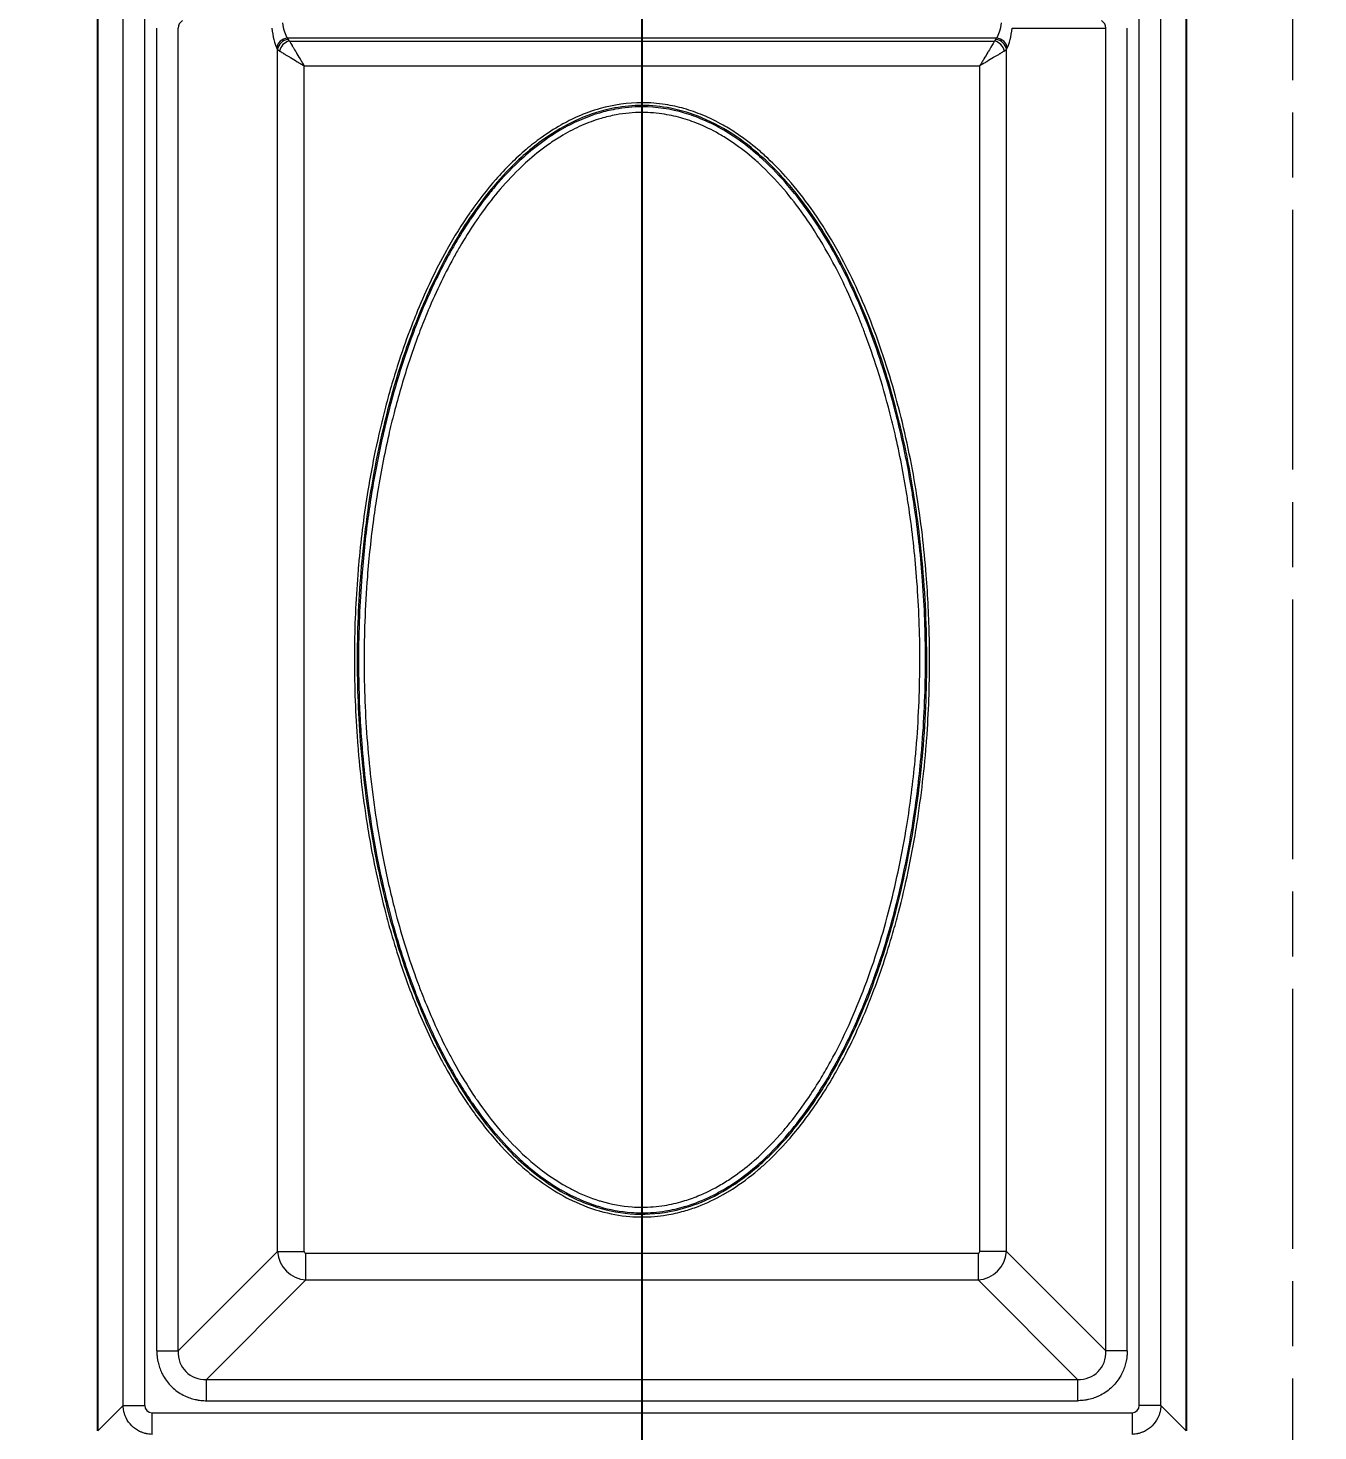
# Model space of a CAD drawing. Header units: millimetres. Extents: x 0 to 1486, y 0 to 1051.
# Drawn here: x 610.64 to 645.83, y 167.1 to 205.36 of the extents above; entities that cross this region are included whole.
import ezdxf

# ---------------------------------------------------------------- set-up
doc = ezdxf.new("R2010")
doc.units = ezdxf.units.MM
doc.header["$LTSCALE"] = 1.25
doc.linetypes.add('CHAIN', pattern=[0.3543, 0.2362, -0.0295, 0.0591, -0.0295])
for name, color, linetype, lineweight, true_color in [('Bemaßungen(DIN)', 7, 'Continuous', 5, 0x262659), ('Mittellinie(DIN)', 7, 'CHAIN', 15, 0x262659), ('Sichtbare Kanten(DIN)', 7, 'Continuous', 25, 0x262659), ('Sichtbare tangentiale Kanten(DIN)', 7, 'Continuous', 15, 0x1a1a3e)]:
    doc.layers.add(name, color=color, linetype=linetype, lineweight=lineweight, true_color=true_color)
doc.styles.add('Aktuell-DINGroßer Text', font='arial.ttf')
doc.dimstyles.new('STANDARD-DIN', dxfattribs={"dimscale": 1.25, "dimtxt": 5.25, "dimasz": 2.5, "dimexe": 3.175, "dimexo": 0, "dimgap": 0.8, "dimtad": 1, "dimrnd": 1e-08, "dimtxsty": 'Aktuell-DINGroßer Text', "dimcen": 0.09, "dimdle": 10, "dimclrd": 256, "dimclre": 256, "dimclrt": 256, "dimazin": 2, "dimtfac": 0.666667, "dimtmove": 0, "dimatfit": 3, "dimfxl": 1, "dimtolj": 1, "dimlwd": 25, "dimlwe": 25, "dimarcsym": 0})

# ---------------------------------------------------------------- blocks, each defined once
blk = doc.blocks.new('_DotSmall')
at = {"color": 0, "linetype": 'ByBlock', "const_width": 0.5}
blk.add_lwpolyline([(-0.0625, 0, 1), (0.0625, 0, 1)], format="xyb", close=True, dxfattribs=at)
blk = doc.blocks.new('*D102')
at = {"layer": 'Bemaßungen(DIN)', "color": 250, "linetype": 'Continuous', "lineweight": 25, "true_color": 0x3f3f3f, "transparency": 16777216}
for p, q in [((593.888, 223.658), (593.888, 107.189)), ((627.388, 220.033), (627.388, 107.189)), ((593.888, 111.158), (624.263, 111.158))]:
    blk.add_line(p, q, dxfattribs=at)
at = {"layer": 'Bemaßungen(DIN)', "color": 250, "linetype": 'Continuous', "true_color": 0x3f3f3f, "transparency": 16777216}
blk.add_solid([(624.263, 111.679), (624.263, 110.637), (627.388, 111.158)], dxfattribs=at)
at = {"layer": 'Defpoints', "color": 0, "linetype": 'Continuous', "transparency": 16777216}
for p in [(593.888, 223.658), (627.388, 220.033), (627.388, 111.158)]:
    blk.add_point(p, dxfattribs=at)
at = {"layer": 'Bemaßungen(DIN)', "color": 250, "linetype": 'Continuous', "lineweight": 25, "true_color": 0x3f3f3f, "transparency": 16777216, "xscale": 3.125, "yscale": 3.125, "zscale": 3.125, "rotation": 180}
blk.add_blockref('_DotSmall', (593.888, 111.158), dxfattribs=at)
at = {"layer": 'Bemaßungen(DIN)', "color": 179, "linetype": 'Continuous', "lineweight": 25, "true_color": 0x262659, "transparency": 16777216, "insert": (596.557, 120.046), "char_height": 6.5625, "attachment_point": 1, "style": 'Aktuell-DINGroßer Text'}
blk.add_mtext('\\A1;33,5{\\H4.375;±0,1}', dxfattribs=at)
blk = doc.blocks.new('*D103')
at = {"layer": 'Bemaßungen(DIN)', "color": 250, "linetype": 'Continuous', "lineweight": 25, "true_color": 0x3f3f3f, "transparency": 16777216}
for p, q in [((627.388, 220.033), (627.388, 125.439)), ((662.888, 220.033), (662.888, 125.439)), ((659.763, 129.408), (630.513, 129.408))]:
    blk.add_line(p, q, dxfattribs=at)
at = {"layer": 'Bemaßungen(DIN)', "color": 250, "linetype": 'Continuous', "true_color": 0x3f3f3f, "transparency": 16777216}
for points in [[(630.513, 129.929), (630.513, 128.887), (627.388, 129.408)], [(659.763, 129.929), (659.763, 128.887), (662.888, 129.408)]]:
    blk.add_solid(points, dxfattribs=at)
at = {"layer": 'Defpoints', "color": 0, "linetype": 'Continuous', "transparency": 16777216}
for p in [(627.388, 220.033), (662.888, 220.033), (627.388, 129.408)]:
    blk.add_point(p, dxfattribs=at)
at = {"layer": 'Bemaßungen(DIN)', "color": 179, "linetype": 'Continuous', "lineweight": 25, "true_color": 0x262659, "transparency": 16777216, "insert": (631.045, 138.296), "char_height": 6.5625, "attachment_point": 1, "style": 'Aktuell-DINGroßer Text'}
blk.add_mtext('\\A1;35,5{\\H4.375;±0,1}', dxfattribs=at)

msp = doc.modelspace()

# ---------------------------------------------------------------- linework, layer by layer
at = {"layer": 'Mittellinie(DIN)', "ltscale": 23.990969}
msp.add_line((645.138, 434.151), (645.138, 152.103), dxfattribs=at)
at = {"layer": 'Sichtbare Kanten(DIN)'}
for p, q in [((612.538, 167.096), (612.538, 280.22)), ((642.238, 280.22), (642.238, 167.096))]:
    msp.add_line(p, q, dxfattribs=at)
at = {"layer": 'Sichtbare tangentiale Kanten(DIN)'}
for p, q in [((613.232, 167.79), (613.232, 279.527)), ((613.823, 167.79), (613.823, 279.527)), ((640.954, 167.79), (640.954, 279.527)), ((641.545, 167.79), (641.545, 279.527)), ((614.151, 169.279), (614.151, 205.361)), ((614.733, 169.279), (614.733, 205.361)), ((637.489, 205.361), (640.044, 205.361)), ((640.044, 169.279), (640.044, 205.361)), ((640.626, 169.279), (640.626, 205.361)), ((617.445, 204.778), (617.423, 204.82)), ((617.445, 171.991), (617.445, 204.778)), ((617.714, 205.09), (637.062, 205.09)), ((617.736, 205.047), (617.714, 205.09)), ((617.768, 205.004), (637.008, 205.004)), ((637.041, 205.047), (637.062, 205.09)), ((637.332, 204.778), (637.353, 204.82)), ((637.332, 171.991), (637.332, 204.778)), ((618.172, 171.991), (618.172, 204.33)), ((618.172, 204.33), (636.604, 204.33)), ((636.604, 171.991), (636.604, 204.33)), ((627.388, 203.325), (627.388, 203.249)), ((627.388, 203.249), (627.388, 203.213)), ((627.388, 203.213), (627.388, 203.059)), ((614.733, 169.279), (617.445, 171.991)), ((617.445, 171.991), (618.172, 171.991)), ((618.221, 171.215), (618.221, 171.942)), ((618.221, 171.942), (636.556, 171.942)), ((636.556, 171.942), (636.556, 171.215)), ((637.332, 171.991), (636.604, 171.991)), ((640.044, 169.279), (637.332, 171.991)), ((615.509, 168.503), (618.221, 171.215)), ((618.221, 171.215), (636.556, 171.215)), ((639.267, 168.503), (636.556, 171.215)), ((614.151, 169.279), (614.733, 169.279)), ((640.626, 169.279), (640.044, 169.279)), ((615.509, 168.503), (639.267, 168.503)), ((615.509, 167.921), (615.509, 168.503)), ((639.267, 168.503), (639.267, 167.921)), ((612.538, 167.096), (613.232, 167.79)), ((613.232, 167.79), (613.823, 167.79)), ((615.509, 167.921), (639.267, 167.921)), ((641.545, 167.79), (640.954, 167.79)), ((642.238, 167.096), (641.545, 167.79)), ((614.02, 167.002), (614.02, 167.593)), ((614.02, 167.593), (640.757, 167.593)), ((640.757, 167.593), (640.757, 167.002))]:
    msp.add_line(p, q, dxfattribs=at)
for centre, major_axis, ratio, start_param, end_param in [((615.027, 205.361), (0.294, 0), 0.850826, 2.198862, 3.141444), ((617.846, 205.898), (0, 0.9), 0.332438, 2.027023, 2.68632), ((636.931, 205.898), (0, 0.9), 0.332438, 3.596865, 4.256163), ((639.75, 205.361), (-0.294, 0), 0.850826, 3.141742, 4.084323), ((617.554, 205.895), (-0.001, 1.197), 0.249407, 2.033422, 2.685728), ((637.223, 205.895), (0.001, 1.197), 0.249407, 3.597457, 4.249764), ((617.714, 204.82), (-0.267, -0.136), 0.876427, 4.292601, 5.756816), ((617.736, 204.778), (-0.267, -0.136), 0.876427, 4.292601, 5.756816), ((618.226, 204.831), (-0.803, 0), 0.281851, 0.234549, 0.438861), ((617.768, 204.734), (-0.212, -0.212), 0.822157, 4.024283, 5.400495), ((618.261, 205.099), (-0.539, 0), 0.439726, 0.219686, 0.413587), ((636.515, 205.099), (0.539, 0), 0.439726, 5.869599, 6.063499), ((637.008, 204.734), (0.212, -0.212), 0.822157, 0.88269, 2.258902), ((637.041, 204.778), (0.267, -0.136), 0.876427, 0.526369, 1.990584), ((637.062, 204.82), (0.267, -0.136), 0.876427, 0.526369, 1.990584), ((636.551, 204.831), (0.803, 0), 0.281851, 5.844325, 6.048636), ((618.224, 171.994), (0.566, -0.566), 0.950188, 3.956104, 5.468674), ((618.224, 171.994), (0.0375, 0.0375), 0.943242, 2.385308, 3.897877), ((636.553, 171.994), (-0.566, -0.566), 0.950188, 0.814511, 2.327081), ((636.553, 171.994), (-0.0375, 0.0375), 0.943242, 2.385308, 3.897877), ((615.593, 169.363), (0.65, 0.65), 0.870843, 2.385491, 3.897694), ((639.183, 169.363), (-0.65, 0.65), 0.870843, 2.385491, 3.897694), ((614.026, 167.796), (-0.146, -0.146), 0.970883, 5.512439, 7.053932), ((640.751, 167.796), (-0.146, 0.146), 0.970883, 2.370846, 3.912339)]:
    msp.add_ellipse(centre, major_axis=major_axis, ratio=ratio, start_param=start_param, end_param=end_param, dxfattribs=at)
for points, knots in [([(617.499, 204.734), (617.508, 204.729), (617.517, 204.723), (617.528, 204.717), (617.538, 204.711), (617.549, 204.705), (617.56, 204.698), (617.579, 204.687), (617.599, 204.675), (617.62, 204.662), (617.624, 204.66), (617.628, 204.657), (617.632, 204.654), (617.675, 204.629), (617.722, 204.601), (617.77, 204.572), (617.78, 204.566), (617.79, 204.56), (617.799, 204.554), (617.858, 204.519), (617.92, 204.482), (617.982, 204.444), (618.014, 204.425), (618.045, 204.407), (618.077, 204.387), (618.093, 204.378), (618.109, 204.368), (618.125, 204.359), (618.14, 204.349), (618.156, 204.34), (618.172, 204.33)], [0, 0, 0, 0, 0.0583903, 0.0583903, 0.0583903, 0.1166231, 0.1166231, 0.1166231, 0.213731, 0.213731, 0.213731, 0.233069, 0.233069, 0.233069, 0.4274621, 0.4274621, 0.4274621, 0.4661163, 0.4661163, 0.4661163, 0.6989275, 0.6989275, 0.6989275, 0.8156207, 0.8156207, 0.8156207, 0.8739806, 0.8739806, 0.8739806, 0.9322842, 0.9322842, 0.9322842, 0.9322842]), ([(617.768, 205.004), (617.774, 204.995), (617.779, 204.985), (617.785, 204.975), (617.792, 204.965), (617.798, 204.954), (617.805, 204.943), (617.816, 204.924), (617.828, 204.904), (617.841, 204.883), (617.843, 204.879), (617.846, 204.874), (617.848, 204.87), (617.874, 204.827), (617.902, 204.781), (617.931, 204.732), (617.937, 204.723), (617.943, 204.713), (617.949, 204.703), (617.984, 204.644), (618.021, 204.583), (618.058, 204.52), (618.077, 204.489), (618.096, 204.457), (618.115, 204.426), (618.125, 204.41), (618.134, 204.394), (618.144, 204.378), (618.153, 204.362), (618.163, 204.346), (618.172, 204.33)], [0, 0, 0, 0, 0.0583903, 0.0583903, 0.0583903, 0.1166231, 0.1166231, 0.1166231, 0.213731, 0.213731, 0.213731, 0.233069, 0.233069, 0.233069, 0.4274621, 0.4274621, 0.4274621, 0.4661163, 0.4661163, 0.4661163, 0.6989275, 0.6989275, 0.6989275, 0.8156207, 0.8156207, 0.8156207, 0.8739806, 0.8739806, 0.8739806, 0.9322842, 0.9322842, 0.9322842, 0.9322842]), ([(637.008, 205.004), (637.003, 204.995), (636.997, 204.985), (636.991, 204.975), (636.985, 204.965), (636.978, 204.954), (636.972, 204.943), (636.961, 204.924), (636.949, 204.904), (636.936, 204.883), (636.933, 204.879), (636.931, 204.874), (636.928, 204.87), (636.903, 204.827), (636.875, 204.781), (636.845, 204.732), (636.84, 204.723), (636.834, 204.713), (636.828, 204.703), (636.792, 204.644), (636.756, 204.583), (636.718, 204.52), (636.699, 204.489), (636.68, 204.457), (636.661, 204.426), (636.652, 204.41), (636.642, 204.394), (636.633, 204.378), (636.623, 204.362), (636.614, 204.346), (636.604, 204.33)], [0, 0, 0, 0, 0.0583903, 0.0583903, 0.0583903, 0.1166231, 0.1166231, 0.1166231, 0.2137311, 0.2137311, 0.2137311, 0.233069, 0.233069, 0.233069, 0.4274621, 0.4274621, 0.4274621, 0.4661163, 0.4661163, 0.4661163, 0.6989275, 0.6989275, 0.6989275, 0.8156207, 0.8156207, 0.8156207, 0.8739806, 0.8739806, 0.8739806, 0.9322842, 0.9322842, 0.9322842, 0.9322842]), ([(637.278, 204.734), (637.269, 204.729), (637.259, 204.723), (637.249, 204.717), (637.239, 204.711), (637.228, 204.705), (637.217, 204.698), (637.198, 204.687), (637.178, 204.675), (637.157, 204.662), (637.153, 204.66), (637.148, 204.657), (637.144, 204.654), (637.101, 204.629), (637.055, 204.601), (637.006, 204.572), (636.997, 204.566), (636.987, 204.56), (636.977, 204.554), (636.918, 204.519), (636.857, 204.482), (636.794, 204.444), (636.763, 204.425), (636.731, 204.407), (636.7, 204.387), (636.684, 204.378), (636.668, 204.368), (636.652, 204.359), (636.636, 204.349), (636.62, 204.34), (636.604, 204.33)], [0, 0, 0, 0, 0.0583903, 0.0583903, 0.0583903, 0.1166231, 0.1166231, 0.1166231, 0.2137311, 0.2137311, 0.2137311, 0.233069, 0.233069, 0.233069, 0.4274621, 0.4274621, 0.4274621, 0.4661163, 0.4661163, 0.4661163, 0.6989275, 0.6989275, 0.6989275, 0.8156207, 0.8156207, 0.8156207, 0.8739806, 0.8739806, 0.8739806, 0.9322842, 0.9322842, 0.9322842, 0.9322842]), ([(627.388, 203.325), (627.601, 203.325), (627.815, 203.308), (628.025, 203.275), (628.197, 203.248), (628.367, 203.211), (628.534, 203.164), (628.71, 203.114), (628.882, 203.054), (629.051, 202.984), (629.24, 202.905), (629.423, 202.815), (629.601, 202.715), (629.733, 202.64), (629.863, 202.56), (629.989, 202.475), (630.183, 202.343), (630.37, 202.2), (630.549, 202.049), (630.641, 201.971), (630.73, 201.891), (630.817, 201.81), (631.012, 201.627), (631.198, 201.435), (631.374, 201.234), (631.598, 200.98), (631.807, 200.714), (632.003, 200.438), (632.031, 200.398), (632.059, 200.358), (632.087, 200.318), (632.307, 200), (632.511, 199.671), (632.7, 199.334), (632.725, 199.29), (632.75, 199.246), (632.774, 199.202), (632.935, 198.907), (633.086, 198.606), (633.228, 198.301), (633.391, 197.948), (633.542, 197.59), (633.681, 197.227), (633.956, 196.512), (634.187, 195.78), (634.381, 195.04), (634.383, 195.034), (634.384, 195.028), (634.386, 195.022), (634.582, 194.273), (634.74, 193.515), (634.865, 192.751), (634.932, 192.346), (634.989, 191.939), (635.037, 191.531), (635.079, 191.171), (635.115, 190.809), (635.143, 190.447), (635.189, 189.868), (635.218, 189.287), (635.229, 188.706), (635.233, 188.513), (635.235, 188.321), (635.235, 188.129), (635.235, 187.408), (635.209, 186.688), (635.156, 185.97), (635.152, 185.917), (635.148, 185.863), (635.144, 185.81), (635.082, 185.039), (634.99, 184.27), (634.865, 183.506), (634.864, 183.498), (634.863, 183.49), (634.861, 183.483), (634.737, 182.727), (634.58, 181.976), (634.386, 181.236), (634.337, 181.049), (634.286, 180.863), (634.233, 180.678), (634.071, 180.12), (633.888, 179.568), (633.679, 179.026), (633.644, 178.933), (633.607, 178.84), (633.57, 178.747), (633.318, 178.122), (633.031, 177.511), (632.701, 176.923), (632.656, 176.845), (632.611, 176.767), (632.566, 176.689), (632.415, 176.434), (632.256, 176.183), (632.087, 175.939), (631.989, 175.798), (631.887, 175.658), (631.783, 175.522), (631.652, 175.351), (631.516, 175.185), (631.374, 175.023), (631.189, 174.813), (630.995, 174.611), (630.789, 174.421), (630.711, 174.349), (630.631, 174.278), (630.549, 174.209), (630.329, 174.023), (630.097, 173.85), (629.854, 173.695), (629.771, 173.642), (629.686, 173.591), (629.601, 173.543), (629.382, 173.419), (629.154, 173.311), (628.919, 173.221), (628.793, 173.173), (628.664, 173.13), (628.534, 173.093), (628.379, 173.049), (628.221, 173.014), (628.063, 172.988), (627.84, 172.951), (627.614, 172.932), (627.388, 172.932), (627.277, 172.932), (627.166, 172.937), (627.055, 172.946), (626.781, 172.968), (626.508, 173.018), (626.243, 173.093), (626.238, 173.094), (626.234, 173.096), (626.229, 173.097), (625.937, 173.18), (625.654, 173.294), (625.383, 173.431), (625.313, 173.467), (625.244, 173.504), (625.176, 173.543), (624.944, 173.674), (624.721, 173.822), (624.509, 173.983), (624.413, 174.056), (624.319, 174.131), (624.227, 174.209), (623.992, 174.408), (623.77, 174.623), (623.56, 174.848), (623.507, 174.906), (623.454, 174.964), (623.402, 175.023), (623.147, 175.314), (622.91, 175.621), (622.69, 175.939), (622.67, 175.968), (622.65, 175.997), (622.631, 176.026), (622.433, 176.317), (622.248, 176.617), (622.076, 176.923), (622.02, 177.022), (621.966, 177.121), (621.913, 177.221), (621.638, 177.739), (621.395, 178.273), (621.179, 178.818), (621.151, 178.887), (621.124, 178.956), (621.097, 179.026), (620.889, 179.568), (620.705, 180.12), (620.544, 180.678), (620.49, 180.863), (620.439, 181.049), (620.39, 181.236), (620.223, 181.875), (620.083, 182.521), (619.968, 183.172), (619.948, 183.283), (619.929, 183.395), (619.911, 183.506), (619.786, 184.27), (619.694, 185.039), (619.633, 185.81), (619.631, 185.838), (619.628, 185.867), (619.626, 185.895), (619.57, 186.638), (619.542, 187.383), (619.542, 188.129), (619.542, 188.2), (619.542, 188.27), (619.542, 188.341), (619.547, 189.044), (619.577, 189.747), (619.633, 190.447), (619.643, 190.578), (619.654, 190.708), (619.667, 190.838), (619.726, 191.478), (619.807, 192.117), (619.911, 192.751), (619.971, 193.114), (620.038, 193.477), (620.113, 193.837), (620.196, 194.234), (620.288, 194.629), (620.39, 195.022), (620.502, 195.448), (620.626, 195.872), (620.763, 196.291), (620.866, 196.607), (620.978, 196.921), (621.097, 197.231), (621.152, 197.373), (621.208, 197.514), (621.266, 197.654), (621.497, 198.214), (621.757, 198.761), (622.052, 199.29), (622.06, 199.305), (622.068, 199.319), (622.076, 199.334), (622.266, 199.671), (622.469, 200), (622.69, 200.318), (622.699, 200.332), (622.709, 200.346), (622.719, 200.36), (622.931, 200.663), (623.158, 200.956), (623.402, 201.234), (623.531, 201.38), (623.664, 201.522), (623.803, 201.659), (623.939, 201.794), (624.081, 201.924), (624.227, 202.049), (624.359, 202.161), (624.496, 202.268), (624.636, 202.369), (624.81, 202.494), (624.99, 202.61), (625.175, 202.715), (625.325, 202.799), (625.48, 202.877), (625.637, 202.946), (625.834, 203.032), (626.036, 203.105), (626.243, 203.164), (626.615, 203.269), (627.002, 203.325), (627.388, 203.325)], [0, 0, 0, 0, 0.639708, 0.639708, 0.639708, 1.160348, 1.160348, 1.160348, 1.708499, 1.708499, 1.708499, 2.321068, 2.321068, 2.321068, 2.777127, 2.777127, 2.777127, 3.481707, 3.481707, 3.481707, 3.840961, 3.840961, 3.840961, 4.642216, 4.642216, 4.642216, 5.656868, 5.656868, 5.656868, 5.802986, 5.802986, 5.802986, 6.963587, 6.963587, 6.963587, 7.114552, 7.114552, 7.114552, 8.124051, 8.124051, 8.124051, 9.289556, 9.289556, 9.289556, 11.587453, 11.587453, 11.587453, 11.605982, 11.605982, 11.605982, 13.927144, 13.927144, 13.927144, 15.159529, 15.159529, 15.159529, 16.248341, 16.248341, 16.248341, 17.992352, 17.992352, 17.992352, 18.569576, 18.569576, 18.569576, 20.730291, 20.730291, 20.730291, 20.890769, 20.890769, 20.890769, 23.211965, 23.211965, 23.211965, 23.235727, 23.235727, 23.235727, 25.53318, 25.53318, 25.53318, 26.112017, 26.112017, 26.112017, 27.854377, 27.854377, 27.854377, 28.153739, 28.153739, 28.153739, 30.175566, 30.175566, 30.175566, 30.445968, 30.445968, 30.445968, 31.33622, 31.33622, 31.33622, 31.85246, 31.85246, 31.85246, 32.496894, 32.496894, 32.496894, 33.336993, 33.336993, 33.336993, 33.657412, 33.657412, 33.657412, 34.522413, 34.522413, 34.522413, 34.818036, 34.818036, 34.818036, 35.57249, 35.57249, 35.57249, 35.978641, 35.978641, 35.978641, 36.46173, 36.46173, 36.46173, 37.139135, 37.139135, 37.139135, 37.472442, 37.472442, 37.472442, 38.299742, 38.299742, 38.299742, 38.313597, 38.313597, 38.313597, 39.224503, 39.224503, 39.224503, 39.460285, 39.460285, 39.460285, 40.259784, 40.259784, 40.259784, 40.620853, 40.620853, 40.620853, 41.545701, 41.545701, 41.545701, 41.781511, 41.781511, 41.781511, 42.942132, 42.942132, 42.942132, 43.047049, 43.047049, 43.047049, 44.102719, 44.102719, 44.102719, 44.442229, 44.442229, 44.442229, 46.200033, 46.200033, 46.200033, 46.423921, 46.423921, 46.423921, 48.166433, 48.166433, 48.166433, 48.745108, 48.745108, 48.745108, 50.727284, 50.727284, 50.727284, 51.066318, 51.066318, 51.066318, 53.387519, 53.387519, 53.387519, 53.473034, 53.473034, 53.473034, 55.708716, 55.708716, 55.708716, 55.921312, 55.921312, 55.921312, 58.029915, 58.029915, 58.029915, 58.421576, 58.421576, 58.421576, 60.351166, 60.351166, 60.351166, 61.455449, 61.455449, 61.455449, 62.672368, 62.672368, 62.672368, 63.995258, 63.995258, 63.995258, 64.993535, 64.993535, 64.993535, 65.448701, 65.448701, 65.448701, 67.264643, 67.264643, 67.264643, 67.314699, 67.314699, 67.314699, 68.475297, 68.475297, 68.475297, 68.525889, 68.525889, 68.525889, 69.636002, 69.636002, 69.636002, 70.220476, 70.220476, 70.220476, 70.796631, 70.796631, 70.796631, 71.316647, 71.316647, 71.316647, 71.957253, 71.957253, 71.957253, 72.473802, 72.473802, 72.473802, 73.117889, 73.117889, 73.117889, 74.278288, 74.278288, 74.278288, 74.278288]), ([(627.388, 203.249), (627.65, 203.249), (628.209, 203.193), (629.083, 202.923), (629.962, 202.439), (630.811, 201.748), (631.571, 200.92), (632.202, 200.037), (632.935, 198.801), (633.672, 197.157), (634.297, 195.172), (634.715, 193.286), (635.029, 191.196), (635.195, 188.752), (635.122, 185.897), (634.782, 183.2), (634.224, 180.794), (633.507, 178.683), (632.664, 176.92), (631.706, 175.491), (630.801, 174.488), (629.869, 173.754), (628.98, 173.295), (628.047, 173.027), (627.065, 172.973), (626.144, 173.173), (625.39, 173.496), (624.76, 173.875), (624.158, 174.351), (623.554, 174.946), (622.985, 175.635), (622.444, 176.429), (621.839, 177.483), (621.195, 178.899), (620.556, 180.789), (620.005, 183.145), (619.674, 185.714), (619.585, 188.367), (619.713, 190.938), (620.09, 193.59), (620.682, 195.915), (621.383, 197.801), (621.994, 199.068), (622.61, 200.087), (623.183, 200.882), (623.908, 201.694), (624.733, 202.387), (625.683, 202.92), (626.551, 203.193), (627.141, 203.249), (627.388, 203.249)], [0, 0, 0, 0, 0.801473, 1.708499, 2.777127, 3.840961, 5.018658, 6.172353, 7.114552, 9.351003, 11.587453, 13.373491, 15.159529, 17.94491, 20.730291, 23.740723, 26.112017, 28.153739, 30.445968, 31.987116, 33.336993, 34.522413, 35.57249, 36.368743, 37.472442, 38.554664, 39.224503, 39.965544, 40.78815, 41.545701, 42.532728, 43.487478, 44.442229, 46.200033, 48.166433, 50.445565, 53.473034, 55.947305, 58.421576, 61.208417, 63.995258, 65.629951, 67.264643, 68.228999, 69.222094, 70.220476, 71.519846, 72.473802, 73.523577, 74.278288, 74.278288, 74.278288, 74.278288]), ([(627.388, 203.213), (627.781, 203.213), (628.174, 203.152), (628.55, 203.042), (628.72, 202.992), (628.887, 202.931), (629.05, 202.862), (629.246, 202.778), (629.437, 202.681), (629.621, 202.574), (629.736, 202.506), (629.849, 202.434), (629.959, 202.359), (630.169, 202.215), (630.37, 202.057), (630.561, 201.89), (630.603, 201.853), (630.646, 201.815), (630.687, 201.777), (630.93, 201.554), (631.158, 201.316), (631.371, 201.066), (631.432, 200.995), (631.492, 200.923), (631.551, 200.85), (631.733, 200.623), (631.904, 200.389), (632.066, 200.149), (632.116, 200.075), (632.165, 200), (632.214, 199.925), (632.372, 199.678), (632.522, 199.425), (632.664, 199.168), (632.671, 199.155), (632.678, 199.142), (632.686, 199.128), (632.841, 198.844), (632.986, 198.554), (633.122, 198.261), (633.286, 197.909), (633.436, 197.552), (633.575, 197.19), (633.588, 197.156), (633.601, 197.121), (633.614, 197.086), (633.738, 196.759), (633.852, 196.429), (633.958, 196.096), (634.083, 195.703), (634.197, 195.306), (634.3, 194.907), (634.36, 194.673), (634.416, 194.438), (634.469, 194.202), (634.583, 193.695), (634.681, 193.185), (634.764, 192.672), (634.785, 192.54), (634.806, 192.408), (634.825, 192.275), (634.916, 191.655), (634.985, 191.032), (635.034, 190.407), (635.089, 189.702), (635.118, 188.994), (635.122, 188.287), (635.122, 188.234), (635.122, 188.181), (635.122, 188.129), (635.122, 187.368), (635.093, 186.608), (635.034, 185.85), (635.021, 185.685), (635.006, 185.519), (634.991, 185.353), (634.934, 184.762), (634.859, 184.172), (634.764, 183.585), (634.703, 183.205), (634.633, 182.825), (634.554, 182.448), (634.478, 182.08), (634.393, 181.714), (634.3, 181.35), (634.138, 180.722), (633.95, 180.099), (633.731, 179.488), (633.693, 179.382), (633.654, 179.276), (633.614, 179.171), (633.51, 178.895), (633.399, 178.621), (633.281, 178.349), (633.096, 177.925), (632.894, 177.507), (632.67, 177.101), (632.668, 177.097), (632.666, 177.093), (632.664, 177.089), (632.528, 176.842), (632.385, 176.6), (632.233, 176.362), (632.178, 176.277), (632.123, 176.192), (632.066, 176.109), (631.902, 175.866), (631.728, 175.629), (631.544, 175.399), (631.487, 175.329), (631.429, 175.26), (631.371, 175.191), (631.164, 174.949), (630.944, 174.718), (630.71, 174.501), (630.661, 174.456), (630.611, 174.411), (630.561, 174.367), (630.366, 174.197), (630.162, 174.038), (629.948, 173.892), (629.841, 173.819), (629.732, 173.75), (629.621, 173.684), (629.527, 173.63), (629.432, 173.578), (629.336, 173.529), (629.13, 173.425), (628.918, 173.335), (628.699, 173.262), (628.65, 173.245), (628.6, 173.23), (628.55, 173.215), (628.378, 173.164), (628.203, 173.124), (628.026, 173.096), (627.815, 173.062), (627.602, 173.045), (627.388, 173.045), (627.29, 173.045), (627.191, 173.048), (627.093, 173.056), (626.799, 173.078), (626.508, 173.132), (626.226, 173.215), (626.21, 173.22), (626.193, 173.225), (626.177, 173.23), (625.839, 173.334), (625.515, 173.479), (625.21, 173.653), (625.192, 173.663), (625.174, 173.674), (625.156, 173.684), (624.955, 173.802), (624.763, 173.932), (624.578, 174.072), (624.454, 174.166), (624.333, 174.265), (624.216, 174.367), (624.148, 174.426), (624.082, 174.487), (624.016, 174.548), (623.801, 174.751), (623.598, 174.966), (623.407, 175.19), (623.176, 175.46), (622.962, 175.742), (622.762, 176.033), (622.745, 176.058), (622.727, 176.083), (622.71, 176.109), (622.601, 176.27), (622.496, 176.435), (622.394, 176.602), (622.297, 176.762), (622.203, 176.925), (622.113, 177.089), (622.01, 177.275), (621.912, 177.463), (621.818, 177.653), (621.629, 178.036), (621.457, 178.426), (621.298, 178.821), (621.252, 178.937), (621.206, 179.054), (621.162, 179.171), (620.964, 179.696), (620.789, 180.229), (620.635, 180.768), (620.58, 180.961), (620.527, 181.155), (620.477, 181.35), (620.356, 181.819), (620.25, 182.292), (620.158, 182.767), (620.105, 183.039), (620.056, 183.312), (620.012, 183.585), (619.891, 184.336), (619.802, 185.092), (619.742, 185.85), (619.722, 186.106), (619.706, 186.363), (619.693, 186.619), (619.667, 187.122), (619.654, 187.625), (619.654, 188.129), (619.654, 188.522), (619.662, 188.916), (619.678, 189.31), (619.692, 189.676), (619.714, 190.042), (619.743, 190.407), (619.784, 190.937), (619.84, 191.465), (619.911, 191.991), (619.942, 192.219), (619.976, 192.446), (620.012, 192.672), (620.092, 193.163), (620.185, 193.651), (620.292, 194.136), (620.35, 194.394), (620.411, 194.651), (620.477, 194.907), (620.592, 195.355), (620.721, 195.8), (620.865, 196.24), (620.957, 196.524), (621.056, 196.806), (621.162, 197.086), (621.193, 197.169), (621.225, 197.251), (621.258, 197.334), (621.4, 197.694), (621.553, 198.051), (621.72, 198.402), (621.844, 198.661), (621.974, 198.917), (622.113, 199.168), (622.169, 199.27), (622.226, 199.371), (622.285, 199.472), (622.414, 199.692), (622.549, 199.909), (622.692, 200.122), (622.698, 200.131), (622.704, 200.14), (622.71, 200.149), (622.847, 200.352), (622.991, 200.551), (623.143, 200.745), (623.228, 200.854), (623.315, 200.961), (623.405, 201.067), (623.594, 201.287), (623.793, 201.498), (624.004, 201.698), (624.074, 201.763), (624.144, 201.828), (624.216, 201.89), (624.399, 202.051), (624.591, 202.202), (624.792, 202.341), (624.91, 202.423), (625.031, 202.501), (625.155, 202.574), (625.325, 202.673), (625.5, 202.763), (625.68, 202.842), (625.857, 202.92), (626.04, 202.987), (626.226, 203.042), (626.367, 203.083), (626.51, 203.118), (626.654, 203.144), (626.896, 203.189), (627.142, 203.213), (627.388, 203.213)], [0, 0, 0, 0, 1.13436, 1.13436, 1.13436, 1.648132, 1.648132, 1.648132, 2.268893, 2.268893, 2.268893, 2.658644, 2.658644, 2.658644, 3.403508, 3.403508, 3.403508, 3.570243, 3.570243, 3.570243, 4.538009, 4.538009, 4.538009, 4.814995, 4.814995, 4.814995, 5.672522, 5.672522, 5.672522, 5.936787, 5.936787, 5.936787, 6.807049, 6.807049, 6.807049, 6.85221, 6.85221, 6.85221, 7.813767, 7.813767, 7.813767, 8.965202, 8.965202, 8.965202, 9.076064, 9.076064, 9.076064, 10.116636, 10.116636, 10.116636, 11.345066, 11.345066, 11.345066, 12.065149, 12.065149, 12.065149, 13.614093, 13.614093, 13.614093, 14.013663, 14.013663, 14.013663, 15.88308, 15.88308, 15.88308, 17.995019, 17.995019, 17.995019, 18.152131, 18.152131, 18.152131, 20.421151, 20.421151, 20.421151, 20.917399, 20.917399, 20.917399, 22.690238, 22.690238, 22.690238, 23.83978, 23.83978, 23.83978, 24.959232, 24.959232, 24.959232, 26.893631, 26.893631, 26.893631, 27.228211, 27.228211, 27.228211, 28.107348, 28.107348, 28.107348, 29.483886, 29.483886, 29.483886, 29.497213, 29.497213, 29.497213, 30.332062, 30.332062, 30.332062, 30.631736, 30.631736, 30.631736, 31.500075, 31.500075, 31.500075, 31.766262, 31.766262, 31.766262, 32.704434, 32.704434, 32.704434, 32.900755, 32.900755, 32.900755, 33.658217, 33.658217, 33.658217, 34.035302, 34.035302, 34.035302, 34.350766, 34.350766, 34.350766, 35.019428, 35.019428, 35.019428, 35.169775, 35.169775, 35.169775, 35.688089, 35.688089, 35.688089, 36.304253, 36.304253, 36.304253, 36.588432, 36.588432, 36.588432, 37.438768, 37.438768, 37.438768, 37.488776, 37.488776, 37.488776, 38.512582, 38.512582, 38.512582, 38.573276, 38.573276, 38.573276, 39.250927, 39.250927, 39.250927, 39.707763, 39.707763, 39.707763, 39.971507, 39.971507, 39.971507, 40.840853, 40.840853, 40.840853, 41.886498, 41.886498, 41.886498, 41.976802, 41.976802, 41.976802, 42.555048, 42.555048, 42.555048, 43.111289, 43.111289, 43.111289, 43.74126, 43.74126, 43.74126, 45.007841, 45.007841, 45.007841, 45.380295, 45.380295, 45.380295, 47.050279, 47.050279, 47.050279, 47.649332, 47.649332, 47.649332, 49.092716, 49.092716, 49.092716, 49.918292, 49.918292, 49.918292, 52.18734, 52.18734, 52.18734, 52.954306, 52.954306, 52.954306, 54.456398, 54.456398, 54.456398, 55.632024, 55.632024, 55.632024, 56.72542, 56.72542, 56.72542, 58.309742, 58.309742, 58.309742, 58.994445, 58.994445, 58.994445, 60.475949, 60.475949, 60.475949, 61.263459, 61.263459, 61.263459, 62.642156, 62.642156, 62.642156, 63.532468, 63.532468, 63.532468, 63.795658, 63.795658, 63.795658, 64.94916, 64.94916, 64.94916, 65.801482, 65.801482, 65.801482, 66.146102, 66.146102, 66.146102, 66.904062, 66.904062, 66.904062, 66.935983, 66.935983, 66.935983, 67.662022, 67.662022, 67.662022, 68.070543, 68.070543, 68.070543, 68.924954, 68.924954, 68.924954, 69.205049, 69.205049, 69.205049, 69.919449, 69.919449, 69.919449, 70.33964, 70.33964, 70.33964, 70.911285, 70.911285, 70.911285, 71.474241, 71.474241, 71.474241, 71.898749, 71.898749, 71.898749, 72.608523, 72.608523, 72.608523, 72.608523]), ([(627.388, 203.059), (627.595, 203.059), (627.802, 203.042), (628.006, 203.009), (628.175, 202.982), (628.343, 202.944), (628.507, 202.895), (628.671, 202.847), (628.832, 202.788), (628.99, 202.721), (629.18, 202.64), (629.365, 202.546), (629.544, 202.441), (629.656, 202.376), (629.765, 202.306), (629.872, 202.233), (630.077, 202.092), (630.273, 201.938), (630.46, 201.775), (630.502, 201.738), (630.543, 201.701), (630.584, 201.664), (630.818, 201.449), (631.038, 201.219), (631.245, 200.978), (631.248, 200.975), (631.251, 200.971), (631.255, 200.967), (631.449, 200.74), (631.632, 200.502), (631.805, 200.258), (631.85, 200.193), (631.895, 200.129), (631.939, 200.063), (632.151, 199.75), (632.347, 199.426), (632.53, 199.095), (632.537, 199.081), (632.544, 199.068), (632.551, 199.055), (632.68, 198.82), (632.801, 198.581), (632.916, 198.339), (633.073, 198.01), (633.218, 197.676), (633.353, 197.337), (633.393, 197.236), (633.432, 197.134), (633.471, 197.032), (633.594, 196.708), (633.707, 196.38), (633.812, 196.049), (633.937, 195.659), (634.049, 195.265), (634.151, 194.869), (634.201, 194.676), (634.248, 194.483), (634.292, 194.29), (634.418, 193.746), (634.524, 193.198), (634.613, 192.648), (634.634, 192.516), (634.654, 192.385), (634.674, 192.253), (634.764, 191.636), (634.833, 191.017), (634.881, 190.396), (634.936, 189.694), (634.965, 188.99), (634.969, 188.286), (634.969, 188.233), (634.969, 188.181), (634.969, 188.129), (634.969, 187.372), (634.94, 186.616), (634.881, 185.862), (634.869, 185.702), (634.855, 185.542), (634.84, 185.382), (634.783, 184.789), (634.708, 184.198), (634.613, 183.609), (634.552, 183.231), (634.482, 182.854), (634.404, 182.479), (634.328, 182.114), (634.244, 181.75), (634.151, 181.389), (633.963, 180.656), (633.738, 179.933), (633.471, 179.225), (633.204, 178.517), (632.894, 177.825), (632.53, 177.163), (632.448, 177.015), (632.364, 176.868), (632.277, 176.723), (632.169, 176.544), (632.057, 176.368), (631.939, 176.194), (631.777, 175.955), (631.606, 175.721), (631.424, 175.496), (631.369, 175.426), (631.312, 175.358), (631.254, 175.291), (631.008, 175.003), (630.744, 174.731), (630.46, 174.482), (630.434, 174.46), (630.408, 174.438), (630.383, 174.416), (630.216, 174.275), (630.042, 174.141), (629.862, 174.018), (629.758, 173.947), (629.652, 173.88), (629.543, 173.816), (629.341, 173.698), (629.131, 173.593), (628.915, 173.505), (628.781, 173.451), (628.645, 173.403), (628.507, 173.362), (628.341, 173.313), (628.172, 173.274), (628.002, 173.247), (627.799, 173.214), (627.594, 173.198), (627.388, 173.198), (627.298, 173.198), (627.209, 173.201), (627.119, 173.207), (626.832, 173.227), (626.546, 173.28), (626.27, 173.362), (626.254, 173.367), (626.238, 173.371), (626.222, 173.376), (625.974, 173.453), (625.733, 173.552), (625.502, 173.669), (625.411, 173.716), (625.321, 173.765), (625.233, 173.816), (625.038, 173.931), (624.851, 174.057), (624.671, 174.194), (624.549, 174.286), (624.431, 174.382), (624.317, 174.482), (624.067, 174.701), (623.833, 174.937), (623.614, 175.185), (623.583, 175.22), (623.552, 175.255), (623.522, 175.291), (623.296, 175.555), (623.085, 175.833), (622.888, 176.12), (622.871, 176.145), (622.854, 176.169), (622.837, 176.194), (622.625, 176.508), (622.429, 176.831), (622.247, 177.163), (622.194, 177.258), (622.143, 177.354), (622.092, 177.451), (621.851, 177.915), (621.635, 178.392), (621.44, 178.878), (621.394, 178.993), (621.349, 179.109), (621.305, 179.225), (621.074, 179.838), (620.875, 180.462), (620.703, 181.094), (620.677, 181.192), (620.651, 181.29), (620.625, 181.389), (620.505, 181.855), (620.4, 182.324), (620.308, 182.797), (620.255, 183.067), (620.207, 183.338), (620.163, 183.609), (620.043, 184.356), (619.954, 185.108), (619.895, 185.862), (619.836, 186.616), (619.807, 187.372), (619.807, 188.129), (619.807, 188.476), (619.813, 188.824), (619.826, 189.172), (619.84, 189.58), (619.863, 189.988), (619.895, 190.395), (619.936, 190.922), (619.992, 191.447), (620.063, 191.971), (620.094, 192.197), (620.127, 192.423), (620.164, 192.648), (620.251, 193.189), (620.355, 193.727), (620.477, 194.261), (620.524, 194.464), (620.573, 194.667), (620.625, 194.869), (620.74, 195.314), (620.868, 195.755), (621.01, 196.192), (621.102, 196.474), (621.201, 196.754), (621.305, 197.032), (621.373, 197.211), (621.443, 197.388), (621.516, 197.565), (621.732, 198.087), (621.975, 198.599), (622.247, 199.095), (622.302, 199.195), (622.359, 199.295), (622.417, 199.394), (622.55, 199.622), (622.69, 199.845), (622.837, 200.063), (622.901, 200.157), (622.966, 200.251), (623.032, 200.343), (623.187, 200.558), (623.35, 200.766), (623.522, 200.967), (623.707, 201.183), (623.903, 201.391), (624.11, 201.587), (624.177, 201.651), (624.246, 201.714), (624.317, 201.775), (624.496, 201.932), (624.683, 202.08), (624.879, 202.215), (624.994, 202.295), (625.112, 202.371), (625.233, 202.441), (625.397, 202.538), (625.567, 202.625), (625.741, 202.702), (625.913, 202.777), (626.09, 202.842), (626.27, 202.895), (626.405, 202.935), (626.543, 202.968), (626.682, 202.994), (626.915, 203.037), (627.152, 203.059), (627.388, 203.059)], [0, 0, 0, 0, 0.620901, 0.620901, 0.620901, 1.134291, 1.134291, 1.134291, 1.648132, 1.648132, 1.648132, 2.268896, 2.268896, 2.268896, 2.658644, 2.658644, 2.658644, 3.403509, 3.403509, 3.403509, 3.570243, 3.570243, 3.570243, 4.522872, 4.522872, 4.522872, 4.538033, 4.538033, 4.538033, 5.435647, 5.435647, 5.435647, 5.672526, 5.672526, 5.672526, 6.807049, 6.807049, 6.807049, 6.85221, 6.85221, 6.85221, 7.65563, 7.65563, 7.65563, 8.748582, 8.748582, 8.748582, 9.07605, 9.07605, 9.07605, 10.116636, 10.116636, 10.116636, 11.345061, 11.345061, 11.345061, 11.940907, 11.940907, 11.940907, 13.614094, 13.614094, 13.614094, 14.013663, 14.013663, 14.013663, 15.883041, 15.883041, 15.883041, 17.995019, 17.995019, 17.995019, 18.152131, 18.152131, 18.152131, 20.421151, 20.421151, 20.421151, 20.902488, 20.902488, 20.902488, 22.690208, 22.690208, 22.690208, 23.83978, 23.83978, 23.83978, 24.959232, 24.959232, 24.959232, 27.228332, 27.228332, 27.228332, 29.497264, 29.497264, 29.497264, 30.004132, 30.004132, 30.004132, 30.631822, 30.631822, 30.631822, 31.500075, 31.500075, 31.500075, 31.766262, 31.766262, 31.766262, 32.900744, 32.900744, 32.900744, 33.002604, 33.002604, 33.002604, 33.658217, 33.658217, 33.658217, 34.035386, 34.035386, 34.035386, 34.737409, 34.737409, 34.737409, 35.169886, 35.169886, 35.169886, 35.688089, 35.688089, 35.688089, 36.304254, 36.304254, 36.304254, 36.573387, 36.573387, 36.573387, 37.438768, 37.438768, 37.438768, 37.488776, 37.488776, 37.488776, 38.267108, 38.267108, 38.267108, 38.573188, 38.573188, 38.573188, 39.250927, 39.250927, 39.250927, 39.707618, 39.707618, 39.707618, 40.702482, 40.702482, 40.702482, 40.842288, 40.842288, 40.842288, 41.886498, 41.886498, 41.886498, 41.976801, 41.976801, 41.976801, 43.111293, 43.111293, 43.111293, 43.438274, 43.438274, 43.438274, 45.007841, 45.007841, 45.007841, 45.380294, 45.380294, 45.380294, 47.344178, 47.344178, 47.344178, 47.649338, 47.649338, 47.649338, 49.092716, 49.092716, 49.092716, 49.918319, 49.918319, 49.918319, 52.187343, 52.187343, 52.187343, 54.456392, 54.456392, 54.456392, 55.49965, 55.49965, 55.49965, 56.725435, 56.725435, 56.725435, 58.309742, 58.309742, 58.309742, 58.994439, 58.994439, 58.994439, 60.637765, 60.637765, 60.637765, 61.26347, 61.26347, 61.26347, 62.642156, 62.642156, 62.642156, 63.532496, 63.532496, 63.532496, 64.10511, 64.10511, 64.10511, 65.801507, 65.801507, 65.801507, 66.146102, 66.146102, 66.146102, 66.936006, 66.936006, 66.936006, 67.277478, 67.277478, 67.277478, 68.070691, 68.070691, 68.070691, 68.924954, 68.924954, 68.924954, 69.205049, 69.205049, 69.205049, 69.919449, 69.919449, 69.919449, 70.339628, 70.339628, 70.339628, 70.911285, 70.911285, 70.911285, 71.474194, 71.474194, 71.474194, 71.898749, 71.898749, 71.898749, 72.608523, 72.608523, 72.608523, 72.608523]), ([(614.151, 169.279), (614.151, 169.253), (614.151, 169.227), (614.153, 169.201), (614.154, 169.182), (614.155, 169.163), (614.157, 169.143), (614.158, 169.137), (614.158, 169.131), (614.159, 169.124), (614.162, 169.099), (614.165, 169.073), (614.169, 169.048), (614.172, 169.035), (614.174, 169.022), (614.176, 169.01), (614.179, 168.997), (614.181, 168.985), (614.184, 168.972), (614.19, 168.947), (614.196, 168.922), (614.203, 168.898), (614.21, 168.873), (614.217, 168.849), (614.226, 168.825), (614.234, 168.801), (614.243, 168.777), (614.252, 168.753), (614.262, 168.73), (614.272, 168.706), (614.283, 168.684), (614.338, 168.569), (614.408, 168.463), (614.492, 168.369), (614.509, 168.35), (614.526, 168.331), (614.544, 168.314), (614.562, 168.296), (614.58, 168.279), (614.599, 168.262), (614.693, 168.178), (614.799, 168.108), (614.914, 168.053), (614.937, 168.042), (614.96, 168.032), (614.983, 168.022), (615.007, 168.013), (615.031, 168.004), (615.055, 167.996), (615.079, 167.987), (615.103, 167.98), (615.128, 167.973), (615.152, 167.966), (615.177, 167.96), (615.202, 167.954), (615.215, 167.951), (615.227, 167.949), (615.24, 167.946), (615.252, 167.944), (615.265, 167.941), (615.278, 167.939), (615.303, 167.935), (615.329, 167.932), (615.354, 167.929), (615.361, 167.928), (615.367, 167.928), (615.373, 167.927), (615.393, 167.925), (615.412, 167.924), (615.431, 167.923), (615.457, 167.921), (615.483, 167.921), (615.509, 167.921)], [-5.513202, -5.513202, -5.513202, -5.513202, -5.436809, -5.436809, -5.436809, -5.379514, -5.379514, -5.379514, -5.360415, -5.360415, -5.360415, -5.284022, -5.284022, -5.284022, -5.245825, -5.245825, -5.245825, -5.207629, -5.207629, -5.207629, -5.131235, -5.131235, -5.131235, -5.054842, -5.054842, -5.054842, -4.978448, -4.978448, -4.978448, -4.902055, -4.902055, -4.902055, -4.520088, -4.520088, -4.520088, -4.443694, -4.443694, -4.443694, -4.367301, -4.367301, -4.367301, -3.985334, -3.985334, -3.985334, -3.90894, -3.90894, -3.90894, -3.832547, -3.832547, -3.832547, -3.756153, -3.756153, -3.756153, -3.67976, -3.67976, -3.67976, -3.641563, -3.641563, -3.641563, -3.603367, -3.603367, -3.603367, -3.526973, -3.526973, -3.526973, -3.507875, -3.507875, -3.507875, -3.45058, -3.45058, -3.45058, -3.374186, -3.374186, -3.374186, -3.374186]), ([(640.626, 169.279), (640.626, 169.253), (640.625, 169.227), (640.624, 169.201), (640.623, 169.182), (640.621, 169.163), (640.619, 169.143), (640.619, 169.137), (640.618, 169.131), (640.617, 169.124), (640.615, 169.099), (640.611, 169.073), (640.607, 169.048), (640.605, 169.035), (640.603, 169.022), (640.6, 169.01), (640.598, 168.997), (640.595, 168.985), (640.592, 168.972), (640.587, 168.947), (640.581, 168.922), (640.574, 168.898), (640.567, 168.873), (640.559, 168.849), (640.551, 168.825), (640.542, 168.801), (640.534, 168.777), (640.524, 168.753), (640.514, 168.73), (640.504, 168.706), (640.493, 168.684), (640.439, 168.569), (640.368, 168.463), (640.285, 168.369), (640.268, 168.35), (640.251, 168.331), (640.233, 168.314), (640.215, 168.296), (640.197, 168.279), (640.178, 168.262), (640.084, 168.178), (639.977, 168.108), (639.863, 168.053), (639.84, 168.042), (639.817, 168.032), (639.793, 168.022), (639.77, 168.013), (639.746, 168.004), (639.722, 167.996), (639.698, 167.987), (639.673, 167.98), (639.649, 167.973), (639.624, 167.966), (639.599, 167.96), (639.574, 167.954), (639.562, 167.951), (639.549, 167.949), (639.537, 167.946), (639.524, 167.944), (639.511, 167.941), (639.499, 167.939), (639.473, 167.935), (639.448, 167.932), (639.422, 167.929), (639.416, 167.928), (639.409, 167.928), (639.403, 167.927), (639.384, 167.925), (639.364, 167.924), (639.345, 167.923), (639.319, 167.921), (639.293, 167.921), (639.267, 167.921)], [-5.513202, -5.513202, -5.513202, -5.513202, -5.436809, -5.436809, -5.436809, -5.379514, -5.379514, -5.379514, -5.360415, -5.360415, -5.360415, -5.284022, -5.284022, -5.284022, -5.245825, -5.245825, -5.245825, -5.207629, -5.207629, -5.207629, -5.131235, -5.131235, -5.131235, -5.054842, -5.054842, -5.054842, -4.978448, -4.978448, -4.978448, -4.902055, -4.902055, -4.902055, -4.520088, -4.520088, -4.520088, -4.443694, -4.443694, -4.443694, -4.367301, -4.367301, -4.367301, -3.985334, -3.985334, -3.985334, -3.90894, -3.90894, -3.90894, -3.832547, -3.832547, -3.832547, -3.756153, -3.756153, -3.756153, -3.67976, -3.67976, -3.67976, -3.641563, -3.641563, -3.641563, -3.603367, -3.603367, -3.603367, -3.526973, -3.526973, -3.526973, -3.507875, -3.507875, -3.507875, -3.45058, -3.45058, -3.45058, -3.374186, -3.374186, -3.374186, -3.374186]), ([(614.02, 167.002), (613.991, 167.002), (613.962, 167.005), (613.933, 167.009), (613.911, 167.011), (613.889, 167.015), (613.868, 167.02), (613.861, 167.021), (613.854, 167.023), (613.847, 167.025), (613.818, 167.032), (613.79, 167.04), (613.763, 167.05), (613.749, 167.056), (613.735, 167.061), (613.722, 167.067), (613.708, 167.072), (613.695, 167.079), (613.682, 167.085), (613.603, 167.124), (613.531, 167.176), (613.468, 167.238), (613.406, 167.301), (613.354, 167.373), (613.315, 167.452), (613.309, 167.465), (613.303, 167.478), (613.297, 167.492), (613.291, 167.505), (613.286, 167.519), (613.281, 167.533), (613.271, 167.56), (613.262, 167.588), (613.255, 167.616), (613.253, 167.624), (613.252, 167.631), (613.25, 167.638), (613.245, 167.659), (613.242, 167.681), (613.239, 167.703), (613.235, 167.731), (613.233, 167.761), (613.232, 167.79)], [-3.12982, -3.12982, -3.12982, -3.12982, -3.041776, -3.041776, -3.041776, -2.975742, -2.975742, -2.975742, -2.953731, -2.953731, -2.953731, -2.865686, -2.865686, -2.865686, -2.821663, -2.821663, -2.821663, -2.777642, -2.777642, -2.777642, -2.513508, -2.513508, -2.513508, -2.249374, -2.249374, -2.249374, -2.205353, -2.205353, -2.205353, -2.161329, -2.161329, -2.161329, -2.073285, -2.073285, -2.073285, -2.051273, -2.051273, -2.051273, -1.98524, -1.98524, -1.98524, -1.897195, -1.897195, -1.897195, -1.897195]), ([(641.545, 167.79), (641.544, 167.761), (641.542, 167.731), (641.538, 167.703), (641.535, 167.681), (641.531, 167.659), (641.526, 167.638), (641.525, 167.631), (641.523, 167.624), (641.521, 167.616), (641.514, 167.588), (641.506, 167.56), (641.496, 167.533), (641.491, 167.519), (641.485, 167.505), (641.48, 167.492), (641.474, 167.478), (641.468, 167.465), (641.461, 167.452), (641.422, 167.373), (641.37, 167.301), (641.308, 167.238), (641.246, 167.176), (641.173, 167.124), (641.094, 167.085), (641.081, 167.079), (641.068, 167.072), (641.055, 167.067), (641.041, 167.061), (641.028, 167.056), (641.014, 167.05), (640.986, 167.04), (640.958, 167.032), (640.93, 167.025), (640.923, 167.023), (640.916, 167.021), (640.909, 167.02), (640.887, 167.015), (640.866, 167.011), (640.844, 167.009), (640.815, 167.005), (640.786, 167.002), (640.757, 167.002)], [-3.12982, -3.12982, -3.12982, -3.12982, -3.041776, -3.041776, -3.041776, -2.975742, -2.975742, -2.975742, -2.953731, -2.953731, -2.953731, -2.865686, -2.865686, -2.865686, -2.821663, -2.821663, -2.821663, -2.777642, -2.777642, -2.777642, -2.513508, -2.513508, -2.513508, -2.249374, -2.249374, -2.249374, -2.205353, -2.205353, -2.205353, -2.161329, -2.161329, -2.161329, -2.073285, -2.073285, -2.073285, -2.051273, -2.051273, -2.051273, -1.98524, -1.98524, -1.98524, -1.897195, -1.897195, -1.897195, -1.897195])]:
    msp.add_open_spline(points, degree=3, knots=knots, dxfattribs=at)

# ---------------------------------------------------------------- dimensions: what is measured, and where the dimension line sits
at = {"layer": 'Bemaßungen(DIN)', "color": 250, "linetype": 'Continuous', "lineweight": 25, "true_color": 0x3f3f3f}
for base, p1, override, picture, middle in [((627.388, 111.158), (593.888, 223.658), {"dimgap": 0.8, "dimdec": 2, "dimblk1": 'DotSmall', "dimsah": 1, "dimdle": 0, "dimtol": 1, "dimlim": 0, "dimtp": 0.1, "dimtm": 0.1, "dimtdec": 2, "dimtofl": 0, "dimatfit": 1}, '*D102', (610.651, 111.158)), ((627.388, 129.408), (662.888, 220.033), {"dimgap": 0.8, "dimdec": 2, "dimtol": 1, "dimlim": 0, "dimtp": 0.1, "dimtm": 0.1, "dimtdec": 2, "dimtofl": 0, "dimatfit": 1}, '*D103', (645.138, 129.408))]:
    dim = msp.add_linear_dim(base=base, p1=p1, p2=(627.388, 220.033), angle=180, dimstyle='STANDARD-DIN', override=override, dxfattribs=at)
    dim.commit()
    dim.dimension.update_dxf_attribs({"geometry": picture, "text_midpoint": middle, "dimtype": 160})

doc.saveas('drawing.dxf')
